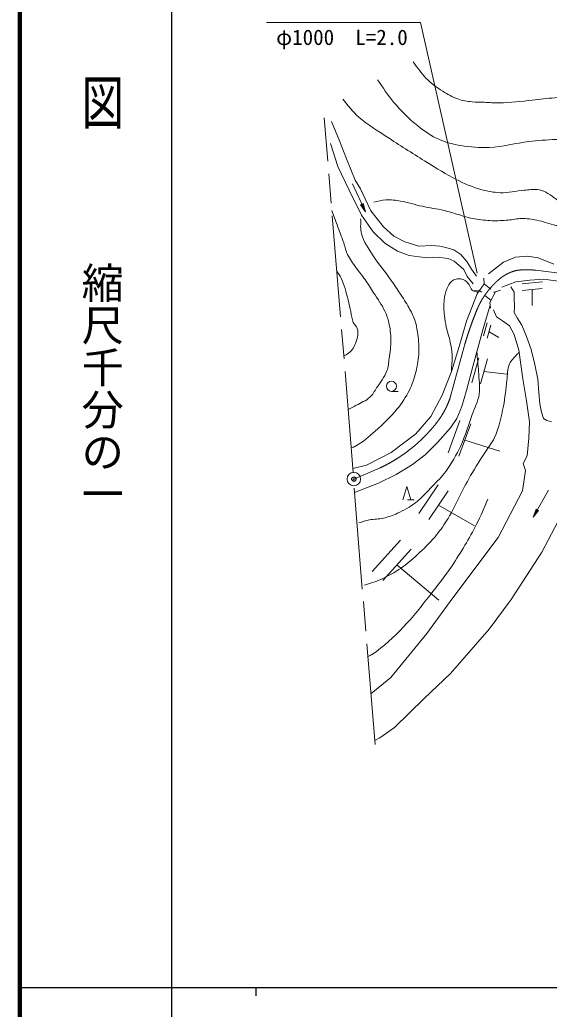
# Model space of a CAD drawing. Units: millimetres, scale not verified. Extents: x 40000 to 680000, y 20000 to 380000.
# Drawn here: x 40000 to 102830, y 202409 to 319694 of the extents above; entities that cross this region are included whole.
import ezdxf
from ezdxf.enums import TextEntityAlignment as Align

# ---------------------------------------------------------------- set-up
doc = ezdxf.new("R2010")
doc.units = ezdxf.units.MM
doc.header["$LTSCALE"] = 1000
doc.header["$PDMODE"] = 32
doc.header["$PDSIZE"] = 500
doc.linetypes.add('CHAIN', pattern=[18.5, 12, -1.5, 3.5, -1.5])
for name, color, linetype, lineweight in [('M-BGD', 7, 'Continuous', 13), ('M-BMK', 2, 'CHAIN', 13), ('M-BMK-SRVR', 3, 'Continuous', 13), ('M-STR-HTXT', 7, 'Continuous', 13), ('M-TTL', 2, 'Continuous', 140), ('M-TTL-BAND', 7, 'Continuous', 25)]:
    doc.layers.add(name, color=color, linetype=linetype, lineweight=lineweight)
doc.layers.add('M-OTRS', color=6, linetype='Continuous')
doc.styles.add('@ＭＳ ゴシック', font='')
doc.styles.add('ＭＳ ゴシック', font='')
doc.styles.get('@ＭＳ ゴシック').set_extended_font_data('@MS Gothic')
doc.styles.get('ＭＳ ゴシック').set_extended_font_data('MS Gothic')

# ---------------------------------------------------------------- blocks, each defined once
blk = doc.blocks.new('広葉樹林')
at = {"color": 7, "linetype": 'Continuous', "lineweight": 13}
blk.add_line((0, 0), (1, 0), dxfattribs=at)
blk.add_circle((0, 0.75), 0.75, dxfattribs=at)
blk = doc.blocks.new('針葉樹林')
at = {"color": 7, "linetype": 'Continuous', "lineweight": 13}
for p, q in [((-0.6, 0), (0, 2)), ((0, 2), (0.6, 0)), ((0.1, 0), (1.1, 0))]:
    blk.add_line(p, q, dxfattribs=at)
blk = doc.blocks.new('open_arrow')
at = {"color": 0, "linetype": 'Continuous', "lineweight": -2}
blk.add_lwpolyline([(7.5, 1.25), (0, 0), (7.5, -1.25)], dxfattribs=at)

msp = doc.modelspace()

# ---------------------------------------------------------------- hatches: boundary and pattern name
at = {"layer": 'M-BGD'}
for points in [[(81008, 296926), (80442, 297767), (80745, 297905)], [(100919, 260740), (101267, 261692), (101557, 261527)]]:
    msp.add_hatch(color=256, dxfattribs=at).paths.add_polyline_path(points)

# ---------------------------------------------------------------- linework, layer by layer
for p, q in [((76991, 307652), (77946, 305337)), ((76879, 305020), (77749, 302297)), ((77946, 305337), (78783, 303219)), ((78783, 303219), (79802, 300683)), ((77749, 302297), (79076, 299483)), ((81008, 296926), (79491, 300256)), ((79802, 300683), (80430, 299637)), ((79076, 299483), (80563, 296531)), ((80430, 299637), (80979, 298460)), ((80979, 298460), (81659, 297048)), ((81659, 297048), (83149, 295140)), ((80563, 296531), (81936, 294541)), ((81936, 294541), (83331, 293214)), ((83149, 295140), (84405, 294028)), ((83331, 293214), (84841, 292253)), ((84405, 294028), (85712, 293388)), ((85712, 293388), (87372, 292852)), ((84841, 292253), (86191, 291749)), ((87372, 292852), (88902, 292956)), ((88902, 292956), (89856, 292852)), ((89856, 292852), (90576, 292695)), ((90576, 292695), (91504, 292420)), ((91504, 292420), (92338, 291864)), ((86191, 291749), (87381, 291612)), ((87381, 291612), (88502, 291475)), ((88502, 291475), (89532, 291566)), ((89532, 291566), (90836, 291383)), ((90836, 291383), (91568, 291063)), ((91568, 291063), (92689, 290102)), ((92338, 291864), (93057, 291027)), ((93057, 291027), (93593, 290151)), ((95605, 289594), (97412, 290970)), ((97412, 290970), (98829, 291545)), ((98829, 291545), (100266, 291689)), ((100266, 291689), (101498, 291483)), ((101498, 291483), (103366, 290744)), ((92689, 290102), (93104, 289252)), ((93593, 290151), (94195, 289314)), ((93104, 289252), (93810, 288402)), ((95123, 288409), (95080, 289065)), ((97194, 287990), (98860, 288625)), ((98860, 288625), (100541, 288826)), ((99626, 288405), (102014, 288632)), ((100541, 288826), (102184, 288931)), ((102184, 288931), (104186, 288677)), ((94546, 287602), (93891, 287562)), ((94267, 287212), (95123, 288409)), ((94781, 287390), (94539, 287593)), ((95123, 288409), (95889, 287765)), ((96452, 287437), (95795, 286163)), ((96271, 287443), (96400, 287336)), ((96452, 287437), (97052, 287654)), ((98271, 288039), (98683, 287421)), ((98683, 287421), (98683, 286780)), ((99619, 287606), (102007, 287832)), ((100813, 287719), (100797, 285807)), ((93000, 283986), (94267, 287212)), ((95930, 286424), (95164, 287068)), ((98683, 286780), (98706, 285636)), ((94932, 282947), (95817, 285877)), ((95795, 286163), (95845, 285522)), ((96554, 284484), (96234, 285330)), ((98706, 285636), (98683, 284996)), ((92132, 280947), (93000, 283986)), ((97286, 284003), (96554, 284484)), ((98133, 283408), (97286, 284003)), ((98683, 284996), (99026, 284355)), ((99026, 284355), (99575, 283486)), ((94236, 280341), (94932, 282947)), ((95016, 282215), (95449, 283760)), ((95474, 281939), (95907, 283484)), ((95690, 282711), (96846, 282015)), ((98682, 282401), (98133, 283408)), ((99575, 283486), (100147, 282159)), ((99231, 280548), (98682, 282401)), ((100147, 282159), (100674, 280603)), ((91222, 278003), (92132, 280947)), ((93781, 278593), (94236, 280341)), ((99712, 277139), (99231, 280548)), ((100674, 280603), (101108, 278841)), ((93648, 276641), (94471, 279606)), ((94667, 276523), (95490, 279489)), ((90114, 275199), (91222, 278003)), ((93023, 275756), (93781, 278593)), ((95079, 278006), (97808, 277691)), ((101108, 278841), (101474, 277102)), ((100134, 274544), (99712, 277139)), ((101474, 277102), (101589, 275501)), ((92474, 273860), (93023, 275756)), ((88765, 272653), (90114, 275199)), ((100474, 272047), (100134, 274544)), ((101589, 275501), (101726, 274174)), ((91846, 272448), (92474, 273860)), ((101726, 274174), (101909, 273190)), ((86993, 270623), (88765, 272653)), ((90818, 268371), (92218, 272201)), ((91101, 271337), (91846, 272448)), ((101909, 273190), (102138, 272435)), ((102138, 272435), (102550, 272183)), ((102550, 272183), (103099, 272046)), ((89584, 269572), (91101, 271337)), ((92114, 267962), (93514, 271792)), ((100414, 270103), (100474, 272047)), ((84072, 268418), (86993, 270623)), ((92814, 269877), (96963, 268570)), ((100213, 268021), (100414, 270103)), ((88107, 268107), (89584, 269572)), ((81127, 266916), (84072, 268418)), ((86603, 266983), (88107, 268107)), ((99733, 267100), (100213, 268021)), ((79542, 266520), (81127, 266916)), ((84655, 265780), (86603, 266983)), ((99653, 263856), (100013, 266259)), ((100013, 266259), (99733, 267100)), ((82589, 264760), (84655, 265780)), ((79710, 263669), (82589, 264760)), ((87371, 261151), (89657, 264549)), ((100919, 260740), (102725, 263923)), ((88553, 260470), (90839, 263867)), ((96770, 258331), (99653, 263856)), ((89696, 262168), (93971, 259704)), ((101940, 256568), (105039, 262439)), ((91405, 251164), (96770, 258331)), ((81809, 254305), (85166, 258012)), ((83083, 253230), (86440, 256937)), ((98332, 250973), (101940, 256568)), ((84761, 255083), (89723, 250896)), ((88321, 246959), (91405, 251164)), ((95704, 247456), (98332, 250973)), ((84037, 241714), (88321, 246959)), ((91102, 242187), (95704, 247456)), ((81669, 239794), (84037, 241714)), ((88003, 239232), (91102, 242187)), ((84486, 235820), (88003, 239232)), ((82734, 234564), (84486, 235820)), ((82123, 234254), (82734, 234564))]:
    msp.add_line(p, q, dxfattribs=at)
for points in [[(81008, 296926), (80442, 297767), (80745, 297905)], [(100919, 260740), (101267, 261692), (101557, 261527)]]:
    msp.add_lwpolyline(points, close=True, dxfattribs=at)
for points, knots in [([(86689, 314691), (87192, 314056), (87623, 313358), (88197, 312787), (88796, 312192), (89482, 311684), (90192, 311228), (90755, 310867), (91343, 310527), (91974, 310307), (92516, 310117), (93094, 310040), (93665, 309972), (94151, 309915), (94643, 309931), (95133, 309912), (95733, 309887), (96334, 309828), (96935, 309841), (98232, 309869), (99521, 310042), (100813, 310165), (101705, 310249), (102592, 310384), (103486, 310448), (104523, 310523), (105565, 310615), (106604, 310570), (107090, 310549), (107578, 310496), (108052, 310388), (108986, 310173), (109881, 309812), (110775, 309466), (111720, 309101), (112646, 308688), (113560, 308251), (114343, 307877), (115074, 307397), (115868, 307046), (116391, 306816), (116923, 306593), (117478, 306459), (118146, 306298), (118838, 306261), (119523, 306206), (120334, 306141), (121150, 306085), (121963, 306115), (122425, 306132), (122893, 306151), (123340, 306267), (124194, 306488), (124989, 306901), (125780, 307289), (126473, 307630), (127138, 308028), (127795, 308433), (129242, 309326), (130684, 310238), (132037, 311268), (133020, 312016), (133922, 312865), (134842, 313688), (136002, 314727), (137123, 315808), (138264, 316867)], [0, 0, 0, 0, 1, 1, 1, 2, 2, 2, 3, 3, 3, 4, 4, 4, 5, 5, 5, 6, 6, 6, 7, 7, 7, 8, 8, 8, 9, 9, 9, 10, 10, 10, 11, 11, 11, 12, 12, 12, 13, 13, 13, 14, 14, 14, 15, 15, 15, 16, 16, 16, 17, 17, 17, 18, 18, 18, 19, 19, 19, 20, 20, 20, 21, 21, 21, 22, 22, 22, 22]), ([(78320, 310273), (78958, 309564), (79518, 308777), (80233, 308146), (81328, 307181), (82614, 306455), (83830, 305648), (85310, 304666), (86815, 303722), (88330, 302796), (89471, 302098), (90585, 301348), (91786, 300758), (92728, 300295), (93699, 299873), (94709, 299589), (95459, 299378), (96234, 299225), (97012, 299199), (97962, 299166), (98900, 299409), (99847, 299482), (100378, 299524), (100912, 299621), (101442, 299571), (101684, 299548), (101927, 299491), (102151, 299394), (102887, 299073), (103478, 298488), (104171, 298083), (104994, 297601), (105853, 297184), (106704, 296754), (107378, 296413), (108035, 296027), (108742, 295761), (109687, 295406), (110691, 295232), (111665, 294964), (112753, 294665), (113824, 294301), (114925, 294060), (115802, 293869), (116690, 293714), (117583, 293635), (118578, 293547), (119581, 293519), (120578, 293582), (121721, 293655), (122884, 293741), (123979, 294078), (125204, 294456), (126330, 295112), (127435, 295761), (128714, 296514), (129941, 297366), (131084, 298313), (132851, 299775), (134384, 301498), (136010, 303114), (137423, 304519), (138888, 305876), (140209, 307367), (140839, 308078), (141339, 308899), (141981, 309599), (142668, 310347), (143488, 310963), (144196, 311690), (145030, 312547), (145791, 313474), (146588, 314366)], [0, 0, 0, 0, 1, 1, 1, 2, 2, 2, 3, 3, 3, 4, 4, 4, 5, 5, 5, 6, 6, 6, 7, 7, 7, 8, 8, 8, 9, 9, 9, 10, 10, 10, 11, 11, 11, 12, 12, 12, 13, 13, 13, 14, 14, 14, 15, 15, 15, 16, 16, 16, 17, 17, 17, 18, 18, 18, 19, 19, 19, 20, 20, 20, 21, 21, 21, 22, 22, 22, 23, 23, 23, 24, 24, 24, 24]), ([(81998, 298077), (82484, 298173), (82962, 298340), (83456, 298365), (84033, 298394), (84611, 298296), (85181, 298201), (86049, 298056), (86887, 297769), (87747, 297585), (88612, 297399), (89493, 297292), (90355, 297092), (91579, 296807), (92753, 296316), (93988, 296086), (94671, 295959), (95368, 295904), (96062, 295881), (96699, 295859), (97337, 295890), (97971, 295942), (98494, 295985), (99007, 296142), (99532, 296147), (100145, 296153), (100757, 296057), (101359, 295942), (102132, 295795), (102866, 295478), (103638, 295326), (104179, 295220), (104741, 295237), (105280, 295121), (106009, 294965), (106694, 294649), (107416, 294464), (108533, 294178), (109686, 294051), (110803, 293766), (111303, 293638), (111792, 293475), (112281, 293314), (113067, 293056), (113828, 292723), (114622, 292493), (115411, 292264), (116211, 292057), (117024, 291939), (118232, 291763), (119458, 291712), (120679, 291713), (121968, 291714), (123263, 291769), (124538, 291959), (125394, 292086), (126269, 292213), (127064, 292555), (127477, 292732), (127809, 293059), (128193, 293294), (129033, 293806), (129906, 294262), (130759, 294751), (131637, 295254), (132555, 295696), (133387, 296271), (134848, 297279), (136193, 298451), (137514, 299638), (139274, 301219), (140868, 302977), (142565, 304627), (144188, 306206), (145860, 307737), (147471, 309328), (149049, 310886), (150578, 312490), (152132, 314071)], [0, 0, 0, 0, 1, 1, 1, 2, 2, 2, 3, 3, 3, 4, 4, 4, 5, 5, 5, 6, 6, 6, 7, 7, 7, 8, 8, 8, 9, 9, 9, 10, 10, 10, 11, 11, 11, 12, 12, 12, 13, 13, 13, 14, 14, 14, 15, 15, 15, 16, 16, 16, 17, 17, 17, 18, 18, 18, 19, 19, 19, 20, 20, 20, 21, 21, 21, 22, 22, 22, 23, 23, 23, 24, 24, 24, 25, 25, 25, 26, 26, 26, 26]), ([(82443, 312572), (83084, 311694), (83656, 310761), (84365, 309937), (85238, 308923), (86169, 307945), (87218, 307115), (88011, 306487), (88866, 305912), (89791, 305503), (90596, 305147), (91466, 304937), (92334, 304790), (93447, 304600), (94586, 304528), (95714, 304572), (97300, 304636), (98849, 305078), (100427, 305255), (101467, 305371), (102512, 305477), (103558, 305503), (104923, 305536), (106301, 305578), (107651, 305379), (108319, 305280), (108974, 305089), (109605, 304852), (110877, 304373), (112087, 303733), (113264, 303053), (114276, 302468), (115149, 301655), (116178, 301100), (116553, 300897), (116951, 300735), (117357, 300604), (117881, 300434), (118440, 300389), (118969, 300232), (119285, 300137), (119572, 299935), (119899, 299890), (120556, 299800), (121227, 299949), (121884, 300045), (122752, 300173), (123619, 300341), (124457, 300604), (125717, 300998), (126927, 301548), (128116, 302123), (128691, 302401), (129261, 302697), (129790, 303053), (132113, 304617), (134257, 306445), (136333, 308324), (138397, 310193), (140240, 312293), (142193, 314278)], [0, 0, 0, 0, 1, 1, 1, 2, 2, 2, 3, 3, 3, 4, 4, 4, 5, 5, 5, 6, 6, 6, 7, 7, 7, 8, 8, 8, 9, 9, 9, 10, 10, 10, 11, 11, 11, 12, 12, 12, 13, 13, 13, 14, 14, 14, 15, 15, 15, 16, 16, 16, 17, 17, 17, 18, 18, 18, 19, 19, 19, 20, 20, 20, 20]), ([(77036, 297069), (77241, 296503), (77447, 295936), (77656, 295370), (77915, 294669), (78196, 293976), (78442, 293270), (78605, 292805), (78688, 292308), (78900, 291863), (79157, 291321), (79530, 290841), (79874, 290349), (80222, 289850), (80626, 289392), (80976, 288894), (81331, 288390), (81656, 287867), (81985, 287346), (82441, 286625), (82959, 285935), (83323, 285164), (83528, 284730), (83685, 284270), (83792, 283803), (83948, 283123), (84029, 282423), (84038, 281726), (84048, 281000), (83940, 280275), (83839, 279556), (83769, 279055), (83737, 278538), (83557, 278066), (83279, 277333), (82783, 276701), (82349, 276048), (82097, 275668), (81878, 275251), (81539, 274945), (81078, 274527), (80476, 274297), (79932, 273995), (79616, 273819), (79293, 273655), (78970, 273490)], [0, 0, 0, 0, 1, 1, 1, 2, 2, 2, 3, 3, 3, 4, 4, 4, 5, 5, 5, 6, 6, 6, 7, 7, 7, 8, 8, 8, 9, 9, 9, 10, 10, 10, 11, 11, 11, 12, 12, 12, 13, 13, 13, 14, 14, 14, 15, 15, 15, 15]), ([(80452, 296093), (80483, 295506), (80388, 294899), (80546, 294333), (80811, 293384), (81417, 292562), (81942, 291729), (82584, 290708), (83385, 289795), (84077, 288807), (84431, 288302), (84774, 287788), (85110, 287270), (85471, 286713), (85844, 286162), (86165, 285581), (86434, 285094), (86713, 284606), (86893, 284079), (87046, 283633), (87119, 283162), (87186, 282695), (87296, 281930), (87391, 281156), (87362, 280384), (87331, 279550), (87191, 278718), (86987, 277908), (86805, 277188), (86565, 276475), (86236, 275808), (85834, 274994), (85327, 274228), (84758, 273521), (83996, 272576), (83101, 271740), (82188, 270940), (81452, 270294), (80714, 269624), (79854, 269156), (79693, 269069), (79517, 269008), (79342, 268954)], [0, 0, 0, 0, 1, 1, 1, 2, 2, 2, 3, 3, 3, 4, 4, 4, 5, 5, 5, 6, 6, 6, 7, 7, 7, 8, 8, 8, 9, 9, 9, 10, 10, 10, 11, 11, 11, 12, 12, 12, 13, 13, 13, 14, 14, 14, 14]), ([(77623, 289915), (77805, 289641), (77993, 289368), (78138, 289073), (78330, 288683), (78467, 288268), (78596, 287853), (78876, 286949), (79052, 286016), (79276, 285096), (79379, 284674), (79409, 284228), (79581, 283829), (79695, 283567), (79957, 283383), (80051, 283113), (80138, 282861), (80148, 282581), (80121, 282315), (80087, 281974), (79951, 281650), (79828, 281330), (79737, 281095), (79650, 280851), (79499, 280650), (79322, 280412), (79090, 280213), (78842, 280051), (78719, 279971), (78585, 279906), (78449, 279849)], [0, 0, 0, 0, 1, 1, 1, 2, 2, 2, 3, 3, 3, 4, 4, 4, 5, 5, 5, 6, 6, 6, 7, 7, 7, 8, 8, 8, 9, 9, 9, 10, 10, 10, 10]), ([(91222, 278003), (91246, 278672), (91326, 279341), (91293, 280009), (91268, 280510), (91193, 281008), (91093, 281499), (90973, 282091), (90740, 282657), (90612, 283247), (90513, 283708), (90430, 284174), (90390, 284643), (90337, 285259), (90297, 285883), (90366, 286497), (90416, 286945), (90502, 287398), (90683, 287811), (90824, 288134), (91008, 288454), (91269, 288691), (91411, 288819), (91588, 288917), (91774, 288961), (91995, 289012), (92233, 288989), (92454, 288937), (92630, 288896), (92804, 288824), (92947, 288714), (93104, 288594), (93207, 288417), (93323, 288257), (93460, 288066), (93520, 287812), (93698, 287658), (93830, 287544), (94009, 287490), (94179, 287447), (94257, 287427), (94340, 287434), (94421, 287427)], [0, 0, 0, 0, 1, 1, 1, 2, 2, 2, 3, 3, 3, 4, 4, 4, 5, 5, 5, 6, 6, 6, 7, 7, 7, 8, 8, 8, 9, 9, 9, 10, 10, 10, 11, 11, 11, 12, 12, 12, 13, 13, 13, 14, 14, 14, 14]), ([(80251, 260068), (80666, 260182), (81074, 260324), (81495, 260408), (82040, 260517), (82608, 260493), (83149, 260620), (83721, 260753), (84281, 260949), (84815, 261195), (85569, 261541), (86302, 261948), (86962, 262450), (87709, 263017), (88329, 263735), (88980, 264409), (89518, 264967), (90083, 265508), (90540, 266134), (91238, 267087), (91819, 268128), (92324, 269196), (92886, 270387), (93254, 271662), (93696, 272903), (93980, 273697), (94391, 274462), (94518, 275296), (94653, 276190), (94488, 277104), (94435, 278006), (94390, 278786), (94302, 279563), (94236, 280341)], [0, 0, 0, 0, 1, 1, 1, 2, 2, 2, 3, 3, 3, 4, 4, 4, 5, 5, 5, 6, 6, 6, 7, 7, 7, 8, 8, 8, 9, 9, 9, 10, 10, 10, 11, 11, 11, 11]), ([(80904, 252669), (81546, 252899), (82208, 253078), (82828, 253359), (83673, 253742), (84495, 254185), (85262, 254707), (85930, 255161), (86535, 255705), (87132, 256249), (87885, 256934), (88626, 257638), (89284, 258414), (89784, 259004), (90231, 259639), (90639, 260295), (91633, 261894), (92358, 263647), (93288, 265284), (93861, 266294), (94479, 267277), (95095, 268261), (95496, 268903), (96014, 269481), (96326, 270171), (96861, 271351), (97129, 272639), (97394, 273907), (97603, 274908), (97657, 275935), (97805, 276946), (97900, 277597), (97848, 278294), (98113, 278896), (98303, 279329), (98690, 279645), (98995, 280005), (99082, 280107), (99176, 280204), (99266, 280304)], [0, 0, 0, 0, 1, 1, 1, 2, 2, 2, 3, 3, 3, 4, 4, 4, 5, 5, 5, 6, 6, 6, 7, 7, 7, 8, 8, 8, 9, 9, 9, 10, 10, 10, 11, 11, 11, 12, 12, 12, 13, 13, 13, 13]), ([(81306, 244217), (81480, 244290), (81652, 244371), (81810, 244473), (83193, 245364), (84376, 246542), (85526, 247717), (86675, 248890), (87669, 250207), (88688, 251495), (89589, 252634), (90489, 253777), (91296, 254985), (92352, 256567), (93335, 258203), (94211, 259892), (94712, 260857), (95101, 261877), (95546, 262869)], [0, 0, 0, 0, 1, 1, 1, 2, 2, 2, 3, 3, 3, 4, 4, 4, 5, 5, 5, 6, 6, 6, 6])]:
    msp.add_open_spline(points, degree=3, knots=knots, dxfattribs=at)
at = {"layer": 'M-BMK'}
for p, q in [((79581, 266045), (76134, 308068)), ((101254, 290000), (104325, 289613)), ((91077, 274901), (92818, 281249)), ((79646, 265248), (82785, 266592)), ((82162, 233777), (79646, 264448))]:
    msp.add_line(p, q, dxfattribs=at)
for centre, radius, start, end in [((100073, 285204), 4907, 102.78918, 136.89122), ((100163, 280381), 9681, 83.52909, 96.98248), ((102733, 281854), 9160, 132.95931, 156.83721), ((133007, 269361), 41911, 157.41505, 163.52201), ((81563, 278130), 10047, 321.85764, 341.2565), ((74890, 283329), 18506, 295.25159, 321.95674)]:
    msp.add_arc(centre, radius, start, end, dxfattribs=at)
at = {"layer": 'M-BMK-SRVR'}
msp.add_circle((79646, 265248), 800, dxfattribs=at)
at = {"layer": 'M-OTRS'}
msp.add_point((79646, 265248), dxfattribs=at)
at = {"layer": 'M-STR-HTXT'}
msp.add_lwpolyline([(94262, 289676), (87566, 319370), (69268, 319370)], dxfattribs=at)
at = {"layer": 'M-TTL'}
msp.add_line((40000, 380000), (40000, 20000), dxfattribs=at)
at = {"layer": 'M-TTL-BAND'}
for p, q in [((58000, 370000), (58000, 20000)), ((40000, 205000), (579000, 205000)), ((68000, 205000), (68000, 204000))]:
    msp.add_line(p, q, dxfattribs=at)

# ---------------------------------------------------------------- block references
at = {"layer": 'M-BGD', "xscale": 800, "yscale": 800}
for name, p in [('広葉樹林', (84103, 275648)), ('針葉樹林', (85921, 262776))]:
    msp.add_blockref(name, p, dxfattribs=at)
at = {"layer": 'M-STR-HTXT', "rotation": 102.7}
msp.add_blockref('open_arrow', (94262, 289676), dxfattribs=at)

# ---------------------------------------------------------------- texts
at = {"layer": 'M-STR-HTXT', "style": 'ＭＳ ゴシック'}
msp.add_text('φ1000\u3000L=2.0', height=1833, dxfattribs=at).set_placement((70426, 317620), align=Align.MIDDLE_LEFT)
at = {"layer": 'M-TTL-BAND', "style": '@ＭＳ ゴシック', "width": 1.4}
msp.add_text('平  面  図', height=3666, rotation=270, dxfattribs=at).set_placement((49777, 306475), align=Align.MIDDLE_RIGHT)
at = {"layer": 'M-TTL-BAND', "style": '@ＭＳ ゴシック'}
msp.add_text('縮尺千分の一', height=3666, rotation=270, dxfattribs=at).set_placement((49777, 261030), align=Align.MIDDLE_RIGHT)

doc.saveas('drawing.dxf')
